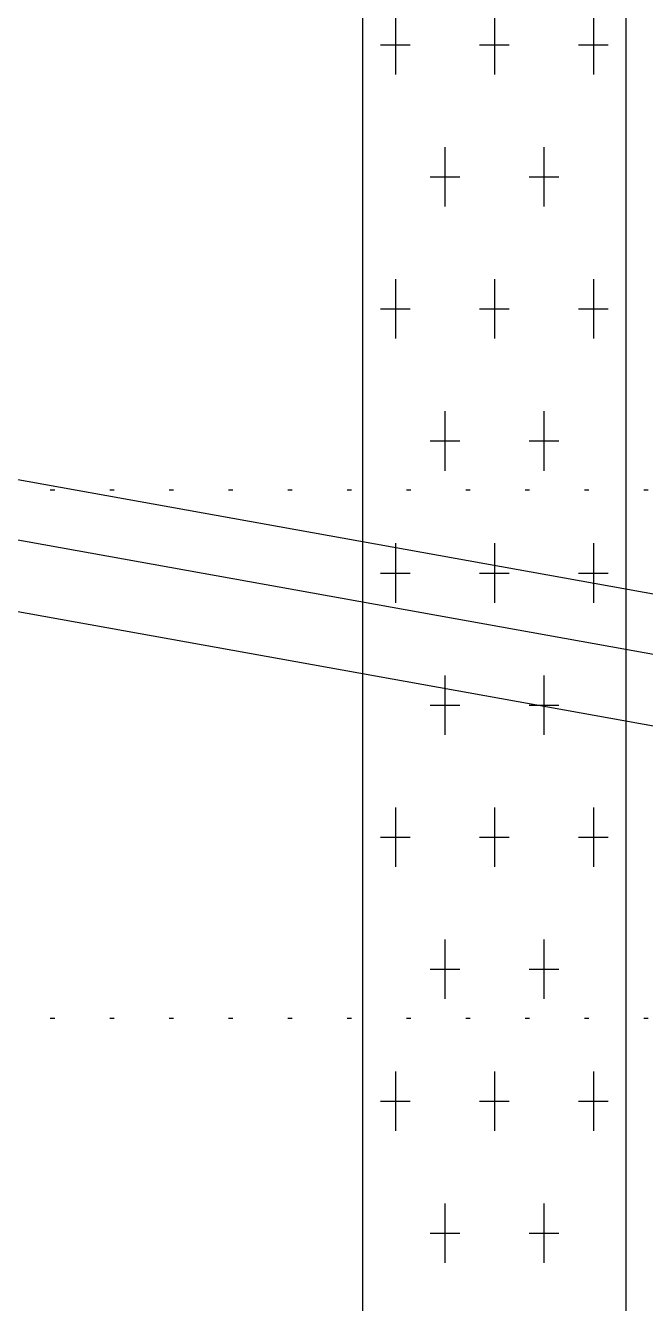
# Model space of a CAD drawing. Header units: millimetres. Extents: x -1499 to 6658, y -12483 to -6008.
# Drawn here: x 4976.44 to 4990.54, y -11075.54 to -11046.51 of the extents above; entities that cross this region are included whole.
import ezdxf

# ---------------------------------------------------------------- set-up
doc = ezdxf.new("R2010")
doc.units = ezdxf.units.MM
doc.linetypes.add('A-DOTLN01H', pattern=[0.125, 0, -0.125])
for name, color, linetype in [('CR-GRID', 56, 'A-DOTLN01H'), ('CS-CONC-MAJR', 4, 'Continuous'), ('CS-EXCV', 3, 'A-DIGLN01'), ('Layer', 7, 'Continuous')]:
    doc.layers.add(name, color=color, linetype=linetype)
doc.linetypes.add('A-DIGLN01', pattern='A,0.9,-0.2,[19,kscals.shx,S=0.1,R=180,X=0,Y=0],0.9', length=2)

# ---------------------------------------------------------------- blocks, each defined once
blk = doc.blocks.new('TB-32')
at = {"layer": 'Layer'}
for points in [[(-1, -9), (-1, -18), (1, -18), (1, -9), (-1, -9)], [(-0.75, -9.7625), (-0.75, -9.9875)], [(0, -9.7625), (0, -9.9875)], [(0.75, -9.7625), (0.75, -9.9875)], [(-0.8625, -9.875), (-0.6375, -9.875)], [(-0.1125, -9.875), (0.1125, -9.875)], [(0.6375, -9.875), (0.8625, -9.875)], [(-0.375, -10.2625), (-0.375, -10.4875)], [(0.375, -10.2625), (0.375, -10.4875)], [(-0.4875, -10.375), (-0.2625, -10.375)], [(0.2625, -10.375), (0.4875, -10.375)], [(-0.75, -10.7625), (-0.75, -10.9875)], [(0, -10.7625), (0, -10.9875)], [(0.75, -10.7625), (0.75, -10.9875)], [(-0.8625, -10.875), (-0.6375, -10.875)], [(-0.1125, -10.875), (0.1125, -10.875)], [(0.6375, -10.875), (0.8625, -10.875)], [(-0.375, -11.2625), (-0.375, -11.4875)], [(0.375, -11.2625), (0.375, -11.4875)], [(-0.4875, -11.375), (-0.2625, -11.375)], [(0.2625, -11.375), (0.4875, -11.375)], [(-0.75, -11.7625), (-0.75, -11.9875)], [(0, -11.7625), (0, -11.9875)], [(0.75, -11.7625), (0.75, -11.9875)], [(-0.8625, -11.875), (-0.6375, -11.875)], [(-0.1125, -11.875), (0.1125, -11.875)], [(0.6375, -11.875), (0.8625, -11.875)], [(-0.375, -12.2625), (-0.375, -12.4875)], [(0.375, -12.2625), (0.375, -12.4875)], [(-0.4875, -12.375), (-0.2625, -12.375)], [(0.2625, -12.375), (0.4875, -12.375)], [(-0.75, -12.7625), (-0.75, -12.9875)], [(0, -12.7625), (0, -12.9875)], [(0.75, -12.7625), (0.75, -12.9875)], [(-0.8625, -12.875), (-0.6375, -12.875)], [(-0.1125, -12.875), (0.1125, -12.875)], [(0.6375, -12.875), (0.8625, -12.875)], [(-0.375, -13.2625), (-0.375, -13.4875)], [(0.375, -13.2625), (0.375, -13.4875)], [(-0.4875, -13.375), (-0.2625, -13.375)], [(0.2625, -13.375), (0.4875, -13.375)], [(-0.75, -13.7625), (-0.75, -13.9875)], [(0, -13.7625), (0, -13.9875)], [(0.75, -13.7625), (0.75, -13.9875)], [(-0.8625, -13.875), (-0.6375, -13.875)], [(-0.1125, -13.875), (0.1125, -13.875)], [(0.6375, -13.875), (0.8625, -13.875)], [(-0.375, -14.2625), (-0.375, -14.4875)], [(0.375, -14.2625), (0.375, -14.4875)], [(-0.4875, -14.375), (-0.2625, -14.375)], [(0.2625, -14.375), (0.4875, -14.375)]]:
    blk.add_lwpolyline(points, dxfattribs=at)

msp = doc.modelspace()

# ---------------------------------------------------------------- linework, layer by layer
at = {"layer": 'CR-GRID', "linetype": 'A-DOTLN01H', "ltscale": 10}
for p, q in [((696.157, -11057.058), (6636.157, -11057.058)), ((696.157, -11069.058), (6636.157, -11069.058))]:
    msp.add_line(p, q, dxfattribs=at)
at = {"layer": 'CS-CONC-MAJR'}
for points in [[(4992.157, -11061.059), (3836.157, -10853.082)], [(4992.157, -11062.685), (3836.157, -10854.708)]]:
    msp.add_lwpolyline(points, dxfattribs=at)
at = {"layer": 'CS-EXCV', "ltscale": 5}
msp.add_lwpolyline([(4992.157, -11059.685), (3836.157, -10851.708)], dxfattribs=at)

# ---------------------------------------------------------------- block references
at = {"color": 2, "xscale": 3, "yscale": 6, "zscale": 3}
msp.add_blockref('TB-32', (4987.107, -10987.697), dxfattribs=at)

doc.saveas('drawing.dxf')
